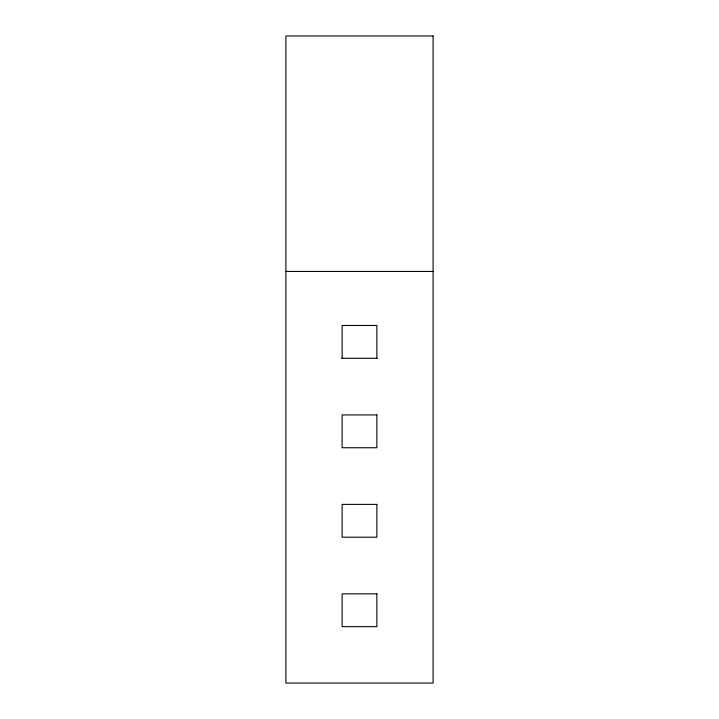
<?xml version="1.0" encoding="UTF-8"?>
<svg xmlns="http://www.w3.org/2000/svg" width="719" height="719" viewBox="0 0 719 719"><rect width="100%" height="100%" fill="white"/><g stroke="black" fill="none" stroke-linecap="round" stroke-linejoin="round"><path stroke-width="1.08" d="M285.901 271.449L433.099 271.449M341.66 358.287L377.34 358.287M376.873 358.287L376.873 325.473L342.127 325.473L342.127 358.287M433.099 35.95L285.901 35.95L285.901 683.05L433.099 683.05L433.099 35.95M376.873 414.926L342.127 414.926L342.127 447.748L376.873 447.748L376.873 414.926M376.873 504.387L342.127 504.387L342.127 537.201L376.873 537.201L376.873 504.387M376.873 593.849L342.127 593.849L342.127 626.662L376.873 626.662L376.873 593.849"/></g></svg>
